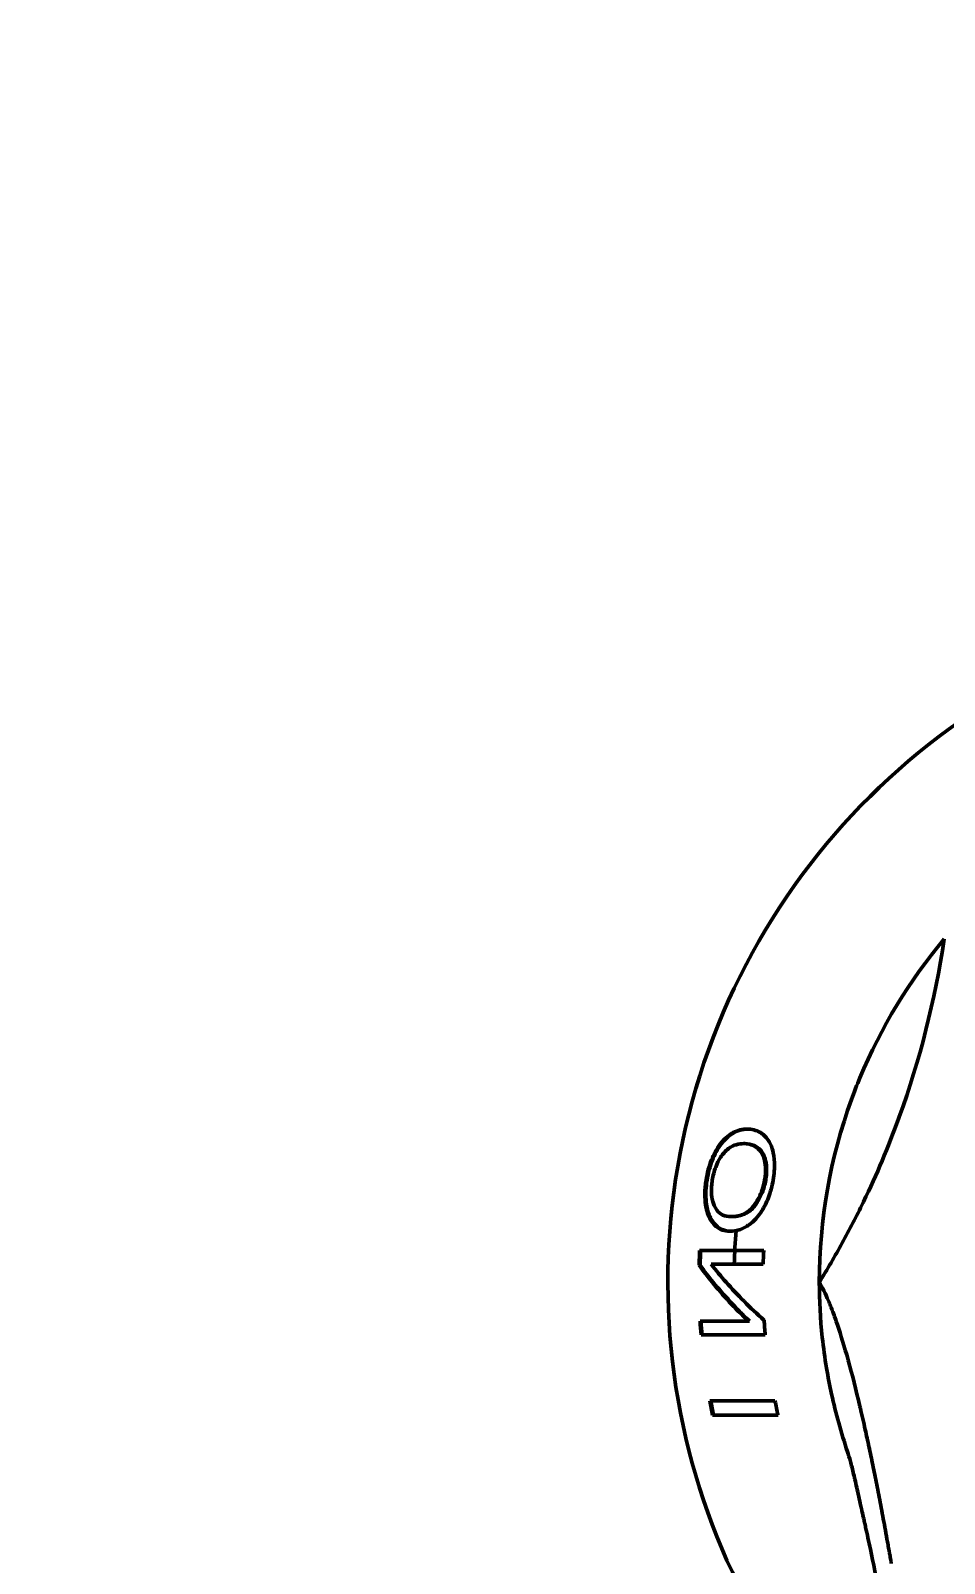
# Model space of a CAD drawing. Header units: feet. Extents: x -17 to 1389, y -162 to 787.
# Drawn here: x 440.927 to 442.947, y 74.084 to 77.474 of the extents above; entities that cross this region are included whole.
import ezdxf

# ---------------------------------------------------------------- set-up
doc = ezdxf.new("R2010")
doc.units = ezdxf.units.FT
doc.header["$MEASUREMENT"] = 0
doc.layers.add('G-ANNO-TEXT', color=1, linetype='Continuous')
doc.layers.add('Visible (ANSI)', color=7, linetype='Continuous', lineweight=50)
doc.styles.add('NEI-A', font='arial.ttf')
doc.dimstyles.new('NEI-A', dxfattribs={"dimtxt": 0.1, "dimasz": 0.125, "dimexe": 0.0625, "dimexo": 0.0625, "dimgap": 0.0625, "dimtad": 0, "dimtih": 1, "dimtoh": 1, "dimdec": 4, "dimzin": 3, "dimdsep": 46, "dimlunit": 4, "dimtxsty": 'NEI-A', "dimcen": 0, "dimadec": 0, "dimazin": 0, "dimtfac": 0.75, "dimtdec": 4, "dimtofl": 0, "dimtmove": 0, "dimatfit": 3, "dimfxl": 1, "dimfrac": 1, "dimtolj": 1, "dimtzin": 0, "dimarcsym": 0})

# ---------------------------------------------------------------- blocks, each defined once
blk = doc.blocks.new('DS-SA11FRN')
at = {"layer": 'Visible (ANSI)'}
for p, q in [((1.3478, 0.3066), (1.3455, 0.3066)), ((1.3767, 0.1451), (1.3744, 0.1451)), ((1.4466, 0.0378), (1.4444, 0.0378)), ((1.3373, -0.0864), (1.335, -0.0864))]:
    blk.add_line(p, q, dxfattribs=at)
for radius, start, end in [(1.5156, 309.5949, 230.4051), (1.3695, 1.6725, 4.7715), (1.3056, 1.7544, 3.0672), (1.4449, 1.4995, 2.7713), (1.4471, 1.4972, 2.767), (1.3056, 354.8889, 356.2996), (1.4449, 355.3828, 356.5709), (1.4471, 355.3898, 356.5762), (1.3056, 346.9853, 348.3926), (1.4449, 348.259, 349.525), (1.4471, 348.2771, 349.5412)]:
    blk.add_arc((0, 0), radius, start, end, dxfattribs=at)
for centre, major_axis, ratio, start_param, end_param in [((0.2938, 0.0585), (0.1991, -1.0041), 0.860911, 1.344352, 1.747876), ((-0.2109, 0.0699), (1.8539, 0), 0.00001, 0.465792, 0.614523), ((-0.2112, 0.04), (-1.8552, 0), 0.00001, 3.638092, 3.755799), ((-0.2107, -0.0864), (1.8529, 0), 0.00001, 5.701334, 5.816993)]:
    blk.add_ellipse(centre, major_axis=major_axis, ratio=ratio, start_param=start_param, end_param=end_param, dxfattribs=at)
for points, knots in [([(1.1097, 0.4041), (1.1038, 0.4203), (1.0976, 0.4363), (1.0911, 0.4521), (1.0449, 0.5635), (0.9818, 0.6674), (0.9045, 0.7596)], [-1.047557, -1.047557, -1.047557, -1.047557, -0.917241, -0.917241, -0.917241, -0.000556, -0.000556, -0.000556, -0.000556]), ([(1.0041, 0.3656), (1.0046, 0.3643), (1.0051, 0.3629), (1.0056, 0.3615), (1.0284, 0.2991), (1.0541, 0.238), (1.0831, 0.1781), (1.0834, 0.1775), (1.0837, 0.1768), (1.084, 0.1762), (1.0986, 0.146), (1.114, 0.1163), (1.1302, 0.0869), (1.1463, 0.0576), (1.1632, 0.0286), (1.1809, 0)], [0.000001, 0.000001, 0.000001, 0.000001, 0.011158, 0.011158, 0.011158, 0.517385, 0.517385, 0.517385, 0.522948, 0.522948, 0.522948, 0.778382, 0.778382, 0.778382, 1.034237, 1.034237, 1.034237, 1.034237]), ([(1.2829, 0.226), (1.2817, 0.2326), (1.2808, 0.2392), (1.2799, 0.2521), (1.2797, 0.2583), (1.2804, 0.2758), (1.2821, 0.2848), (1.2862, 0.3006), (1.2896, 0.3082), (1.2993, 0.3226), (1.3056, 0.3278), (1.3203, 0.3366), (1.3303, 0.3388), (1.3403, 0.3388)], [0, 0, 0, 0, 0.0513058, 0.0513058, 0.0998461, 0.0998461, 0.1921422, 0.1921422, 0.3191953, 0.3191953, 0.4814252, 0.4814252, 0.7499807, 0.7499807, 0.7499807, 0.7499807]), ([(1.3455, 0.3066), (1.3383, 0.3066), (1.331, 0.3054), (1.3203, 0.3004), (1.3147, 0.2971), (1.3059, 0.2861), (1.3028, 0.2802), (1.2992, 0.268), (1.2978, 0.2611), (1.2973, 0.2481), (1.2974, 0.2439), (1.298, 0.2351), (1.2986, 0.2306), (1.2994, 0.2261)], [-0.652503, -0.652503, -0.652503, -0.652503, -0.3983719, -0.3983719, -0.2502922, -0.2502922, -0.1395858, -0.1395858, -0.0677051, -0.0677051, -0.0346342, -0.0346342, 0, 0, 0, 0]), ([(1.3478, 0.3066), (1.3395, 0.3066), (1.331, 0.305), (1.3181, 0.2975), (1.3138, 0.2934), (1.3068, 0.2833), (1.304, 0.2771), (1.3008, 0.2638), (1.2999, 0.2573), (1.2997, 0.2463), (1.2999, 0.2425), (1.3005, 0.2344), (1.3011, 0.2303), (1.3018, 0.2261)], [-0.380251, -0.380251, -0.380251, -0.380251, -0.2697579, -0.2697579, -0.1943922, -0.1943922, -0.1194293, -0.1194293, -0.0622279, -0.0622279, -0.0319401, -0.0319401, 0, 0, 0, 0]), ([(1.3391, 0.3388), (1.3508, 0.3386), (1.3626, 0.3353), (1.3817, 0.323), (1.3898, 0.316), (1.4062, 0.2945), (1.4124, 0.2819), (1.4197, 0.2637), (1.422, 0.2567), (1.4262, 0.2418), (1.4278, 0.234), (1.4291, 0.226)], [0.0056893, 0.0056893, 0.0056893, 0.0056893, 0.1753832, 0.1753832, 0.2842232, 0.2842232, 0.4023712, 0.4023712, 0.471097, 0.471097, 0.5435725, 0.5435725, 0.5435725, 0.5435725]), ([(1.3403, 0.3388), (1.3506, 0.3388), (1.3609, 0.3365), (1.3779, 0.3274), (1.3888, 0.3204), (1.4083, 0.2949), (1.4145, 0.2823), (1.4218, 0.264), (1.4242, 0.257), (1.4284, 0.2419), (1.4301, 0.234), (1.4313, 0.226)], [0, 0, 0, 0, 0.1493481, 0.1493481, 0.2445678, 0.2445678, 0.3181087, 0.3181087, 0.360842, 0.360842, 0.405915, 0.405915, 0.405915, 0.405915]), ([(1.4175, 0.2258), (1.4159, 0.2359), (1.4134, 0.2456), (1.4069, 0.2629), (1.4032, 0.2701), (1.3947, 0.2831), (1.389, 0.2902), (1.3704, 0.304), (1.3589, 0.3066), (1.3478, 0.3066)], [-0.4970922, -0.4970922, -0.4970922, -0.4970922, -0.3794131, -0.3794131, -0.273236, -0.273236, -0.1606139, -0.1606139, 0, 0, 0, 0]), ([(1.3795, 0.1129), (1.3716, 0.1129), (1.3634, 0.1141), (1.3475, 0.1197), (1.3397, 0.124), (1.3212, 0.1389), (1.3134, 0.1495), (1.3024, 0.1665), (1.2975, 0.1763), (1.2887, 0.1994), (1.2853, 0.2124), (1.2829, 0.226)], [0, 0, 0, 0, 0.1171596, 0.1171596, 0.2274061, 0.2274061, 0.3832708, 0.3832708, 0.5453412, 0.5453412, 0.7274031, 0.7274031, 0.7274031, 0.7274031]), ([(1.2994, 0.2261), (1.3011, 0.2161), (1.3038, 0.2066), (1.3106, 0.1894), (1.3146, 0.182), (1.3258, 0.1652), (1.3318, 0.1596), (1.3494, 0.1475), (1.3628, 0.1451), (1.3744, 0.1451)], [-0.3538509, -0.3538509, -0.3538509, -0.3538509, -0.3000657, -0.3000657, -0.2498873, -0.2498873, -0.1721028, -0.1721028, 0, 0, 0, 0]), ([(1.3018, 0.2261), (1.3031, 0.2187), (1.3049, 0.2116), (1.3093, 0.1982), (1.3119, 0.1922), (1.3194, 0.1778), (1.3244, 0.1707), (1.3329, 0.1607), (1.3382, 0.1565), (1.3545, 0.147), (1.3662, 0.1451), (1.3767, 0.1451)], [-0.3580729, -0.3580729, -0.3580729, -0.3580729, -0.3206043, -0.3206043, -0.285519, -0.285519, -0.2303687, -0.2303687, -0.155267, -0.155267, 0, 0, 0, 0]), ([(1.3767, 0.1451), (1.3826, 0.1451), (1.3885, 0.146), (1.3988, 0.1507), (1.4033, 0.1541), (1.4122, 0.1658), (1.4148, 0.1734), (1.418, 0.185), (1.419, 0.1917), (1.4195, 0.2033), (1.4194, 0.2076), (1.4188, 0.2166), (1.4183, 0.2212), (1.4175, 0.2258)], [-0.2733484, -0.2733484, -0.2733484, -0.2733484, -0.2257105, -0.2257105, -0.1826153, -0.1826153, -0.1287158, -0.1287158, -0.0693703, -0.0693703, -0.0353208, -0.0353208, 0, 0, 0, 0]), ([(1.4291, 0.226), (1.4303, 0.2185), (1.4311, 0.211), (1.4319, 0.1961), (1.4318, 0.1889), (1.4301, 0.1682), (1.4275, 0.1585), (1.4223, 0.143), (1.4178, 0.1352), (1.4091, 0.1254), (1.4034, 0.12), (1.3898, 0.1142), (1.3841, 0.113), (1.3782, 0.1129)], [0, 0, 0, 0, 0.0576139, 0.0576139, 0.1152899, 0.1152899, 0.228207, 0.228207, 0.4318294, 0.4318294, 0.5594542, 0.5594542, 0.645955, 0.645955, 0.645955, 0.645955]), ([(1.4313, 0.226), (1.4321, 0.2209), (1.4328, 0.2158), (1.4336, 0.2059), (1.4339, 0.2011), (1.434, 0.1874), (1.4334, 0.179), (1.4308, 0.1624), (1.4282, 0.1515), (1.42, 0.1354), (1.4156, 0.1291), (1.4, 0.1162), (1.3901, 0.1129), (1.3795, 0.1129)], [0, 0, 0, 0, 0.039048, 0.039048, 0.0762534, 0.0762534, 0.1464624, 0.1464624, 0.2217413, 0.2217413, 0.2678883, 0.2678883, 0.3290287, 0.3290287, 0.3290287, 0.3290287]), ([(1.3028, -0.0843), (1.3341, -0.0563), (1.3622, -0.028), (1.3982, 0.0129), (1.4093, 0.0262), (1.42, 0.04)], [15.8295649, 15.8295649, 15.8295649, 15.8295649, 16.2563324, 16.2563324, 16.4526535, 16.4526535, 16.4526535, 16.4526535]), ([(1.4444, 0.0378), (1.435, 0.0248), (1.4252, 0.0122), (1.3919, -0.0287), (1.3651, -0.0577), (1.335, -0.0864)], [-16.6351314, -16.6351314, -16.6351314, -16.6351314, -16.4514784, -16.4514784, -16.0204135, -16.0204135, -16.0204135, -16.0204135]), ([(1.4466, 0.0378), (1.4372, 0.0248), (1.4275, 0.0122), (1.3941, -0.0287), (1.3674, -0.0577), (1.3373, -0.0864)], [7.6000089, 7.6000089, 7.6000089, 7.6000089, 7.7836285, 7.7836285, 8.2145809, 8.2145809, 8.2145809, 8.2145809]), ([(1.1809, 0), (1.1809, -0.0401), (1.1788, -0.0809), (1.1743, -0.1223), (1.1718, -0.1447), (1.1687, -0.1674), (1.1649, -0.1901), (1.1617, -0.2093), (1.1579, -0.2285), (1.1537, -0.2478), (1.1444, -0.29), (1.1327, -0.3325), (1.1186, -0.375)], [0.0000035, 0.0000035, 0.0000035, 0.0000035, 0.3333333, 0.3333333, 0.3333333, 0.514385, 0.514385, 0.514385, 0.6666667, 0.6666667, 0.6666667, 0.9999593, 0.9999593, 0.9999593, 0.9999593]), ([(1.1407, -0.0945), (1.1441, -0.0843), (1.1475, -0.0747), (1.1542, -0.057), (1.1574, -0.0489), (1.1675, -0.0251), (1.1742, -0.0115), (1.1809, 0)], [-0.6175875, -0.6175875, -0.6175875, -0.6175875, -0.465327, -0.465327, -0.3171273, -0.3171273, 0, 0, 0, 0]), ([(1.091, -0.2747), (1.0999, -0.237), (1.1083, -0.2042), (1.1162, -0.1754), (1.1166, -0.1741), (1.1169, -0.1728), (1.1173, -0.1715), (1.1255, -0.1417), (1.1333, -0.1164), (1.1407, -0.0945)], [0, 0, 0, 0, 0.478292, 0.478292, 0.478292, 0.500136, 0.500136, 0.500136, 1, 1, 1, 1]), ([(1.4424, -0.1163), (1.4227, -0.1163), (1.4014, -0.1163), (1.3541, -0.1163), (1.3278, -0.1163), (1.3004, -0.1163)], [8.5335854, 8.5335854, 8.5335854, 8.5335854, 8.8422026, 8.8422026, 9.1781913, 9.1781913, 9.1781913, 9.1781913]), ([(1.2789, -0.2627), (1.3176, -0.2627), (1.3547, -0.2627), (1.4004, -0.2627), (1.4119, -0.2627), (1.423, -0.2627)], [16.3783788, 16.3783788, 16.3783788, 16.3783788, 16.8571925, 16.8571925, 17.0279354, 17.0279354, 17.0279354, 17.0279354]), ([(1.0217, -0.6219), (1.0219, -0.6207), (1.0221, -0.6195), (1.0223, -0.6184), (1.0225, -0.6172), (1.0227, -0.6161), (1.0229, -0.615), (1.0233, -0.6127), (1.0237, -0.6104), (1.0241, -0.6081), (1.0247, -0.6046), (1.0253, -0.6011), (1.0259, -0.5977), (1.0261, -0.5966), (1.0263, -0.5956), (1.0265, -0.5945), (1.0273, -0.5901), (1.0281, -0.5856), (1.0289, -0.5812), (1.0297, -0.5768), (1.0305, -0.5724), (1.0313, -0.5681), (1.0328, -0.5594), (1.0344, -0.5508), (1.0359, -0.5424), (1.0375, -0.5339), (1.039, -0.5256), (1.0406, -0.5175), (1.0421, -0.5093), (1.0436, -0.5012), (1.0451, -0.4933), (1.0466, -0.4854), (1.0481, -0.4776), (1.0496, -0.47), (1.0526, -0.4546), (1.0555, -0.4398), (1.0584, -0.4254), (1.0613, -0.4111), (1.0641, -0.3972), (1.0669, -0.3838), (1.0697, -0.3703), (1.0725, -0.3574), (1.0752, -0.3448), (1.0766, -0.3386), (1.0779, -0.3324), (1.0793, -0.3264), (1.083, -0.3097), (1.0866, -0.2939), (1.0901, -0.2788), (1.0904, -0.2774), (1.0907, -0.2761), (1.0911, -0.2747)], [0.0000029, 0.0000029, 0.0000029, 0.0000029, 0.00785, 0.00785, 0.00785, 0.0156889, 0.0156889, 0.0156889, 0.0313426, 0.0313426, 0.0313426, 0.0553676, 0.0553676, 0.0553676, 0.0626001, 0.0626001, 0.0626001, 0.0938477, 0.0938477, 0.0938477, 0.1250936, 0.1250936, 0.1250936, 0.1875808, 0.1875808, 0.1875808, 0.2500631, 0.2500631, 0.2500631, 0.312542, 0.312542, 0.312542, 0.3750189, 0.3750189, 0.3750189, 0.4999726, 0.4999726, 0.4999726, 0.6249356, 0.6249356, 0.6249356, 0.7499195, 0.7499195, 0.7499195, 0.8124229, 0.8124229, 0.8124229, 0.9843608, 0.9843608, 0.9843608, 1, 1, 1, 1]), ([(1.4169, -0.294), (1.4077, -0.294), (1.3981, -0.294), (1.3528, -0.294), (1.3132, -0.294), (1.272, -0.294)], [8.4159949, 8.4159949, 8.4159949, 8.4159949, 8.5571448, 8.5571448, 9.067563, 9.067563, 9.067563, 9.067563]), ([(1.0877, -0.5011), (1.0912, -0.4856), (1.0943, -0.4716), (1.0971, -0.4589), (1.1, -0.4461), (1.1025, -0.4347), (1.105, -0.4244), (1.1074, -0.4141), (1.1098, -0.4049), (1.112, -0.3967), (1.1142, -0.3885), (1.1164, -0.3813), (1.1186, -0.375)], [0, 0, 0, 0, 0.2499979, 0.2499979, 0.2499979, 0.5000119, 0.5000119, 0.5000119, 0.7499994, 0.7499994, 0.7499994, 0.9999838, 0.9999838, 0.9999838, 0.9999838]), ([(1.0877, -0.5011), (1.0875, -0.5019), (1.0873, -0.5027), (1.0871, -0.5035), (1.0869, -0.5043), (1.0867, -0.5051), (1.0866, -0.5059), (1.0862, -0.5075), (1.0858, -0.5092), (1.0854, -0.5108), (1.0847, -0.5142), (1.0839, -0.5175), (1.0831, -0.521), (1.0824, -0.5244), (1.0816, -0.5279), (1.0808, -0.5315), (1.08, -0.5351), (1.0792, -0.5388), (1.0784, -0.5425), (1.0767, -0.5499), (1.0751, -0.5576), (1.0733, -0.5657), (1.0716, -0.5737), (1.0699, -0.582), (1.068, -0.5906), (1.0617, -0.6208), (1.0548, -0.6547), (1.0474, -0.6931), (1.0469, -0.6958), (1.0463, -0.6986), (1.0458, -0.7014), (1.0455, -0.7028), (1.0452, -0.7042), (1.045, -0.7056), (1.0448, -0.7063), (1.0447, -0.707), (1.0446, -0.7077), (1.0444, -0.7084), (1.0443, -0.7091), (1.0442, -0.7098)], [0, 0, 0, 0, 0.015625, 0.015625, 0.015625, 0.031247, 0.031247, 0.031247, 0.062491, 0.062491, 0.062491, 0.124984, 0.124984, 0.124984, 0.187482, 0.187482, 0.187482, 0.249983, 0.249983, 0.249983, 0.374991, 0.374991, 0.374991, 0.499999, 0.499999, 0.499999, 0.937504, 0.937504, 0.937504, 0.968753, 0.968753, 0.968753, 0.984378, 0.984378, 0.984378, 0.99219, 0.99219, 0.99219, 1, 1, 1, 1])]:
    blk.add_open_spline(points, degree=3, knots=knots, dxfattribs=at)
for points in [[(0.9045, 0.7596), (0.9256, 0.6223), (0.9588, 0.491), (1.0041, 0.3656)], [(1.0571, -0.4322), (1.0571, -0.4321), (1.0571, -0.4321), (1.0571, -0.4321)]]:
    blk.add_open_spline(points, degree=3, dxfattribs=at)
blk = doc.blocks.new('*D15')
at = {"layer": 'Defpoints', "color": 0, "transparency": 16777216}
for p in [(452.8959, 98.5691), (340.9765, 34.9763), (452.8959, 34.9763)]:
    blk.add_point(p, dxfattribs=at)
at = {"layer": 'G-ANNO-TEXT', "color": 0, "lineweight": -2, "transparency": 16777216}
for p, q in [((340.9765, 35.0388), (340.9765, 98.6316)), ((452.8959, 35.0388), (452.8959, 98.6316)), ((341.9765, 98.5691), (395.5302, 98.5691)), ((451.8959, 98.5691), (398.3421, 98.5691))]:
    blk.add_line(p, q, dxfattribs=at)
at = {"layer": 'G-ANNO-TEXT', "color": 0, "transparency": 16777216}
for points in [[(341.9765, 98.7358), (341.9765, 98.4024), (340.9765, 98.5691)], [(451.8959, 98.7358), (451.8959, 98.4024), (452.8959, 98.5691)]]:
    blk.add_solid(points, dxfattribs=at)
at = {"layer": 'G-ANNO-TEXT', "color": 0, "transparency": 16777216, "insert": (396.9362, 98.5691), "char_height": 1, "attachment_point": 5, "style": 'NEI-A'}
blk.add_mtext('\\A1;TBD', dxfattribs=at)

msp = doc.modelspace()

# ---------------------------------------------------------------- block references
at = {"layer": 'Visible (ANSI)', "xscale": -1}
msp.add_blockref('DS-SA11FRN', (443.85098, 74.70556), dxfattribs=at)

# ---------------------------------------------------------------- dimensions: what is measured, and where the dimension line sits
at = {"layer": 'G-ANNO-TEXT'}
dim = msp.add_linear_dim(base=(452.89588, 98.56909), p1=(340.9765, 34.97633), p2=(452.89588, 34.97633), angle=180, text='TBD', dimstyle='NEI-A', override={"dimtxt": 1, "dimasz": 1}, dxfattribs=at)
dim.commit()
dim.dimension.update_dxf_attribs({"geometry": '*D15', "text_midpoint": (396.93619, 98.56909)})

doc.saveas('drawing.dxf')
